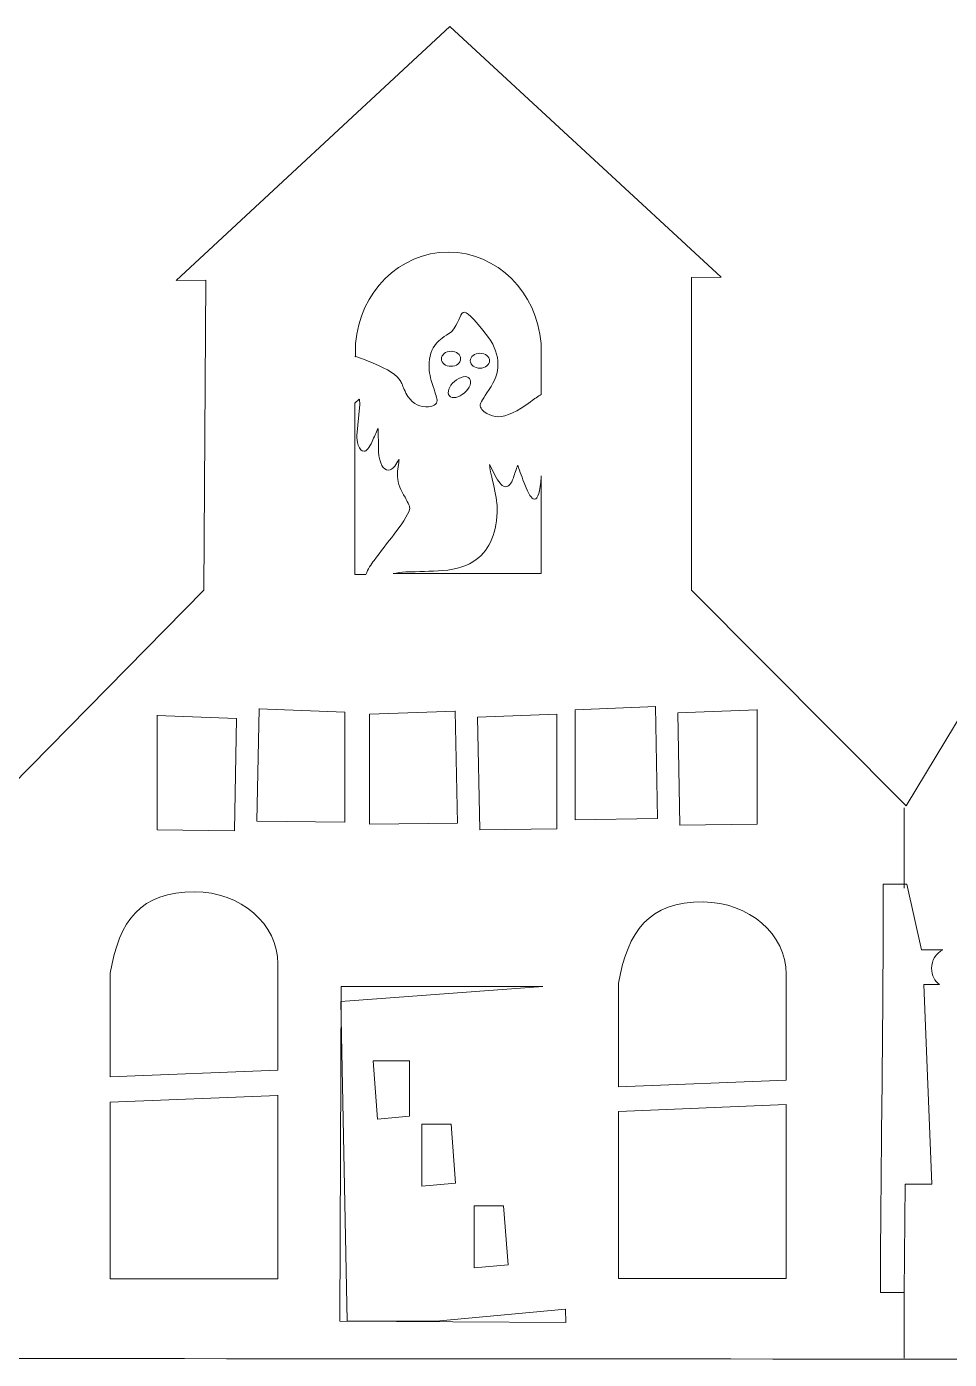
# Model space of a CAD drawing. Header units: centimetres. Extents: x -13.7 to 12.4, y -11.7 to 14.3.
# Drawn here: x -4.67 to 4.08, y -11.71 to 0.92 of the extents above; entities that cross this region are included whole.
import ezdxf

# ---------------------------------------------------------------- set-up
doc = ezdxf.new("R2010")
doc.units = ezdxf.units.CM
doc.header["$MEASUREMENT"] = 0
doc.layers.add('Layer 1', color=7, linetype='Continuous')

msp = doc.modelspace()

# ---------------------------------------------------------------- linework, layer by layer
at = {"layer": 'Layer 1', "color": 250, "lineweight": 18}
for points, knots in [([(11.97356, -11.70686), (11.97356, -11.70686), (11.97356, -10.05078), (11.97356, -10.05078), (11.97356, -10.05078), (11.97356, -10.05078), (11.76528, -10.05078), (11.76528, -10.05078), (11.76528, -10.05078), (11.76528, -10.05078), (11.89228, -8.19404), (11.89228, -8.19404), (11.89228, -8.19404), (11.89228, -8.19404), (11.74242, -8.19404), (11.74242, -8.19404), (11.74242, -8.19404), (11.78814, -8.16102), (11.81862, -8.1026), (11.81862, -8.0391), (11.81862, -8.0391), (11.81862, -7.9756), (11.79068, -7.92226), (11.7475, -7.8867), (11.7475, -7.8867), (11.7475, -7.8867), (12.23772, -7.89178), (12.23772, -7.89178), (12.23772, -7.89178), (12.23772, -7.89178), (12.41298, -7.15772), (12.41298, -7.15772), (12.41298, -7.15772), (12.41298, -7.15772), (12.39774, -6.51764), (12.39774, -6.51764), (12.39774, -6.51764), (12.39774, -6.51764), (10.83818, -4.63042), (10.83818, -4.63042), (10.83818, -4.63042), (10.83818, -4.63042), (10.83818, -2.90576), (10.83818, -2.90576), (10.83818, -2.90576), (10.83818, -2.90576), (11.38174, -2.90576), (11.38174, -2.90576), (11.38174, -2.90576), (11.38174, -2.90576), (10.41908, -0.25908), (10.41908, -0.25908), (10.41908, -0.25908), (10.41908, -0.08382), (10.41908, 0.09144), (10.41908, 0.26416), (10.41908, 0.26416), (10.41908, 0.38608), (10.33018, 0.48514), (10.22096, 0.48514), (10.22096, 0.48514), (10.13968, 0.48514), (10.06856, 0.42926), (10.03808, 0.35052), (10.03808, 0.35052), (10.0076, 0.42926), (9.93648, 0.48514), (9.8552, 0.48514), (9.8552, 0.48514), (9.77138, 0.48514), (9.70026, 0.42926), (9.67232, 0.34798), (9.67232, 0.34798), (9.64184, 0.42926), (9.57072, 0.48514), (9.48944, 0.48514), (9.48944, 0.48514), (9.40816, 0.48514), (9.33704, 0.42926), (9.30656, 0.35052), (9.30656, 0.35052), (9.27608, 0.42926), (9.20496, 0.48514), (9.12368, 0.48514), (9.12368, 0.48514), (9.0424, 0.48514), (8.97128, 0.42926), (8.9408, 0.35052), (8.9408, 0.35052), (8.91032, 0.42926), (8.8392, 0.48514), (8.75792, 0.48514), (8.75792, 0.48514), (8.6741, 0.48514), (8.60298, 0.42926), (8.57504, 0.34798), (8.57504, 0.34798), (8.54456, 0.42926), (8.47344, 0.48514), (8.39216, 0.48514), (8.39216, 0.48514), (8.31088, 0.48514), (8.23976, 0.42926), (8.20928, 0.35052), (8.20928, 0.35052), (8.1788, 0.42926), (8.10768, 0.48514), (8.0264, 0.48514), (8.0264, 0.48514), (7.94512, 0.48514), (7.874, 0.42926), (7.84352, 0.35052), (7.84352, 0.35052), (7.81304, 0.42926), (7.74192, 0.48514), (7.66064, 0.48514), (7.66064, 0.48514), (7.57682, 0.48514), (7.5057, 0.42926), (7.47776, 0.34798), (7.47776, 0.34798), (7.44728, 0.42926), (7.37616, 0.48514), (7.29488, 0.48514), (7.29488, 0.48514), (7.2136, 0.48514), (7.14248, 0.42926), (7.112, 0.35052), (7.112, 0.35052), (7.08152, 0.42926), (7.0104, 0.48514), (6.92912, 0.48514), (6.92912, 0.48514), (6.84784, 0.48514), (6.77672, 0.42926), (6.74624, 0.35052), (6.74624, 0.35052), (6.71576, 0.42926), (6.64464, 0.48514), (6.56336, 0.48514), (6.56336, 0.48514), (6.47954, 0.48514), (6.40842, 0.42926), (6.38048, 0.34798), (6.38048, 0.34798), (6.35, 0.42926), (6.27888, 0.48514), (6.1976, 0.48514), (6.1976, 0.48514), (6.11632, 0.48514), (6.0452, 0.42926), (6.01472, 0.35052), (6.01472, 0.35052), (5.98424, 0.42926), (5.91312, 0.48514), (5.83184, 0.48514), (5.83184, 0.48514), (5.75056, 0.48514), (5.67944, 0.42926), (5.64896, 0.35052), (5.64896, 0.35052), (5.61848, 0.42926), (5.54736, 0.48514), (5.46608, 0.48514), (5.46608, 0.48514), (5.35686, 0.48514), (5.26796, 0.38608), (5.26796, 0.26416), (5.26796, 0.26416), (5.26796, 0.0889), (5.27304, -0.08382), (5.27304, -0.25908), (5.27304, -0.25908), (5.27304, -0.25908), (4.18592, -2.90576), (4.18592, -2.90576), (4.18592, -2.90576), (4.18592, -2.90576), (4.77774, -2.90576), (4.77774, -2.90576), (4.77774, -2.90576), (4.77774, -2.90576), (4.77774, -4.63042), (4.77774, -4.63042), (4.77774, -4.63042), (4.77774, -4.63042), (3.66776, -6.4643), (3.66776, -6.4643), (3.66776, -6.4643), (3.66776, -6.4643), (1.63322, -4.42214), (1.63322, -4.42214), (1.63322, -4.42214), (1.63322, -4.42214), (1.63322, -1.4605), (1.63322, -1.4605), (1.63322, -1.4605), (1.63322, -1.4605), (1.91516, -1.45796), (1.91516, -1.45796), (1.91516, -1.45796), (1.91516, -1.45796), (-0.65532, 0.91694), (-0.65532, 0.91694), (-0.65532, 0.91694), (-0.65532, 0.91694), (-3.2512, -1.48844), (-3.2512, -1.48844), (-3.2512, -1.48844), (-3.2512, -1.48844), (-2.96926, -1.4859), (-2.96926, -1.4859), (-2.96926, -1.4859), (-2.96926, -1.4859), (-2.98704, -4.42214), (-2.98704, -4.42214), (-2.98704, -4.42214), (-2.98704, -4.42214), (-5.00126, -6.4643), (-5.00126, -6.4643), (-5.00126, -6.4643), (-5.00126, -6.4643), (-5.24002, -3.53314), (-5.24002, -3.53314), (-5.24002, -3.53314), (-5.24002, -3.53314), (-6.21538, -2.4892), (-6.21538, -2.4892), (-6.21538, -2.4892), (-6.21538, -2.4892), (-6.21538, -1.16078), (-6.21538, -1.16078), (-6.21538, -1.16078), (-6.21538, -1.16078), (-6.08076, -1.16078), (-6.08076, -1.16078), (-6.08076, -1.16078), (-6.08076, -1.16078), (-6.08076, -0.74676), (-6.08076, -0.74676), (-6.08076, -0.74676), (-6.08076, -0.74676), (-6.21538, -0.74676), (-6.21538, -0.74676), (-6.21538, -0.74676), (-6.21538, -0.74676), (-6.21538, -0.51816), (-6.21538, -0.51816), (-6.21538, -0.51816), (-6.21538, -0.51816), (-7.39394, -0.51816), (-7.39394, -0.51816), (-7.39394, -0.51816), (-7.39394, -0.51816), (-7.39394, -0.74676), (-7.39394, -0.74676), (-7.39394, -0.74676), (-7.39394, -0.74676), (-7.56666, -0.74676), (-7.56666, -0.74676), (-7.56666, -0.74676), (-7.56666, -0.74676), (-7.56666, -1.04394), (-7.56666, -1.04394), (-7.56666, -1.04394), (-7.56666, -1.04394), (-8.51662, -0.02794), (-8.51662, -0.02794), (-8.51662, -0.02794), (-8.51662, -0.02794), (-8.509, 0.57912), (-8.509, 0.57912), (-8.509, 0.57912), (-8.509, 0.57912), (-10.26668, 0.57912), (-10.26668, 0.57912), (-10.26668, 0.57912), (-10.26668, 0.57912), (-10.2616, -0.0254), (-10.2616, -0.0254), (-10.2616, -0.0254), (-10.2616, -0.0254), (-13.50264, -3.58902), (-13.50264, -3.58902), (-13.50264, -3.58902), (-13.50264, -3.58902), (-13.72108, -6.97484), (-13.72108, -6.97484), (-13.72108, -6.97484), (-13.72108, -6.97484), (-13.53312, -11.69924), (-13.53312, -11.69924), (-13.53312, -11.69924), (-5.02666, -11.69924), (3.46202, -11.7094), (11.96594, -11.7094), (11.96594, -11.7094), (11.96594, -11.7094), (11.97356, -11.70686), (11.97356, -11.70686)], [0, 0, 0, 0, 0.01315789, 0.01315789, 0.01315789, 0.01315789, 0.02631579, 0.02631579, 0.02631579, 0.02631579, 0.03947368, 0.03947368, 0.03947368, 0.03947368, 0.05263158, 0.05263158, 0.05263158, 0.05263158, 0.06578947, 0.06578947, 0.06578947, 0.06578947, 0.07894737, 0.07894737, 0.07894737, 0.07894737, 0.09210526, 0.09210526, 0.09210526, 0.09210526, 0.10526316, 0.10526316, 0.10526316, 0.10526316, 0.11842105, 0.11842105, 0.11842105, 0.11842105, 0.13157895, 0.13157895, 0.13157895, 0.13157895, 0.14473684, 0.14473684, 0.14473684, 0.14473684, 0.15789474, 0.15789474, 0.15789474, 0.15789474, 0.17105263, 0.17105263, 0.17105263, 0.17105263, 0.18421053, 0.18421053, 0.18421053, 0.18421053, 0.19736842, 0.19736842, 0.19736842, 0.19736842, 0.21052632, 0.21052632, 0.21052632, 0.21052632, 0.22368421, 0.22368421, 0.22368421, 0.22368421, 0.23684211, 0.23684211, 0.23684211, 0.23684211, 0.25, 0.25, 0.25, 0.25, 0.26315789, 0.26315789, 0.26315789, 0.26315789, 0.27631579, 0.27631579, 0.27631579, 0.27631579, 0.28947368, 0.28947368, 0.28947368, 0.28947368, 0.30263158, 0.30263158, 0.30263158, 0.30263158, 0.31578947, 0.31578947, 0.31578947, 0.31578947, 0.32894737, 0.32894737, 0.32894737, 0.32894737, 0.34210526, 0.34210526, 0.34210526, 0.34210526, 0.35526316, 0.35526316, 0.35526316, 0.35526316, 0.36842105, 0.36842105, 0.36842105, 0.36842105, 0.38157895, 0.38157895, 0.38157895, 0.38157895, 0.39473684, 0.39473684, 0.39473684, 0.39473684, 0.40789474, 0.40789474, 0.40789474, 0.40789474, 0.42105263, 0.42105263, 0.42105263, 0.42105263, 0.43421053, 0.43421053, 0.43421053, 0.43421053, 0.44736842, 0.44736842, 0.44736842, 0.44736842, 0.46052632, 0.46052632, 0.46052632, 0.46052632, 0.47368421, 0.47368421, 0.47368421, 0.47368421, 0.48684211, 0.48684211, 0.48684211, 0.48684211, 0.5, 0.5, 0.5, 0.5, 0.51315789, 0.51315789, 0.51315789, 0.51315789, 0.52631579, 0.52631579, 0.52631579, 0.52631579, 0.53947368, 0.53947368, 0.53947368, 0.53947368, 0.55263158, 0.55263158, 0.55263158, 0.55263158, 0.56578947, 0.56578947, 0.56578947, 0.56578947, 0.57894737, 0.57894737, 0.57894737, 0.57894737, 0.59210526, 0.59210526, 0.59210526, 0.59210526, 0.60526316, 0.60526316, 0.60526316, 0.60526316, 0.61842105, 0.61842105, 0.61842105, 0.61842105, 0.63157895, 0.63157895, 0.63157895, 0.63157895, 0.64473684, 0.64473684, 0.64473684, 0.64473684, 0.65789474, 0.65789474, 0.65789474, 0.65789474, 0.67105263, 0.67105263, 0.67105263, 0.67105263, 0.68421053, 0.68421053, 0.68421053, 0.68421053, 0.69736842, 0.69736842, 0.69736842, 0.69736842, 0.71052632, 0.71052632, 0.71052632, 0.71052632, 0.72368421, 0.72368421, 0.72368421, 0.72368421, 0.73684211, 0.73684211, 0.73684211, 0.73684211, 0.75, 0.75, 0.75, 0.75, 0.76315789, 0.76315789, 0.76315789, 0.76315789, 0.77631579, 0.77631579, 0.77631579, 0.77631579, 0.78947368, 0.78947368, 0.78947368, 0.78947368, 0.80263158, 0.80263158, 0.80263158, 0.80263158, 0.81578947, 0.81578947, 0.81578947, 0.81578947, 0.82894737, 0.82894737, 0.82894737, 0.82894737, 0.84210526, 0.84210526, 0.84210526, 0.84210526, 0.85526316, 0.85526316, 0.85526316, 0.85526316, 0.86842105, 0.86842105, 0.86842105, 0.86842105, 0.88157895, 0.88157895, 0.88157895, 0.88157895, 0.89473684, 0.89473684, 0.89473684, 0.89473684, 0.90789474, 0.90789474, 0.90789474, 0.90789474, 0.92105263, 0.92105263, 0.92105263, 0.92105263, 0.93421053, 0.93421053, 0.93421053, 0.93421053, 0.94736842, 0.94736842, 0.94736842, 0.94736842, 0.96052632, 0.96052632, 0.96052632, 0.96052632, 0.97368421, 0.97368421, 0.97368421, 0.97368421, 1, 1, 1, 1]), ([(-1.55702, -2.20726), (-1.50622, -2.21996), (-1.4478, -2.24282), (-1.38176, -2.27076), (-1.38176, -2.27076), (-1.2446, -2.32918), (-1.1557, -2.38506), (-1.12014, -2.44348), (-1.12014, -2.44348), (-1.10998, -2.46888), (-1.09474, -2.50698), (-1.07188, -2.55524), (-1.07188, -2.55524), (-1.02362, -2.6416), (-0.96266, -2.68478), (-0.88392, -2.68478), (-0.88392, -2.68478), (-0.8128, -2.68478), (-0.77724, -2.66446), (-0.77724, -2.62382), (-0.77724, -2.62382), (-0.77724, -2.61112), (-0.78994, -2.56794), (-0.81534, -2.49174), (-0.81534, -2.49174), (-0.84074, -2.41554), (-0.85344, -2.35204), (-0.85344, -2.2987), (-0.85344, -2.2987), (-0.85344, -2.20726), (-0.83058, -2.13614), (-0.78232, -2.0828), (-0.78232, -2.0828), (-0.75946, -2.05232), (-0.7112, -2.01676), (-0.64008, -1.97358), (-0.64008, -1.97358), (-0.50546, -1.82118), (-0.59944, -1.62306), (-0.28956, -2.02946), (-0.28956, -2.02946), (-0.2286, -2.11074), (-0.20066, -2.1971), (-0.20066, -2.28092), (-0.20066, -2.28092), (-0.20066, -2.3622), (-0.2286, -2.44094), (-0.28448, -2.52222), (-0.28448, -2.52222), (-0.34036, -2.6035), (-0.3683, -2.64922), (-0.3683, -2.66192), (-0.3683, -2.66192), (-0.3683, -2.69748), (-0.34798, -2.72542), (-0.3048, -2.74828), (-0.3048, -2.74828), (-0.26924, -2.7686), (-0.23368, -2.77876), (-0.19558, -2.77876), (-0.19558, -2.77876), (-0.11938, -2.77876), (-0.01778, -2.7305), (0.10922, -2.63652), (0.10922, -2.63652), (0.14478, -2.60858), (0.1778, -2.58572), (0.21082, -2.56794), (0.21082, -2.56794), (0.21082, -2.56794), (0.21082, -2.08534), (0.21082, -2.08534), (0.21082, -2.08534), (0.21082, -2.08534), (0.20828, -2.08534), (0.20828, -2.08534), (0.20828, -2.08534), (0.17018, -1.6002), (-0.20828, -1.2192), (-0.67056, -1.2192), (-0.67056, -1.2192), (-1.13284, -1.2192), (-1.5113, -1.6002), (-1.5494, -2.08534), (-1.5494, -2.08534), (-1.5494, -2.08534), (-1.55194, -2.08534), (-1.55194, -2.08534), (-1.55194, -2.08534), (-1.55194, -2.08534), (-1.55194, -2.16408), (-1.55194, -2.16408), (-1.55194, -2.16408), (-1.55194, -2.16408), (-1.55194, -2.21234), (-1.55194, -2.21234), (-1.55194, -2.21234), (-1.55194, -2.21234), (-1.55702, -2.20726), (-1.55702, -2.20726)], [0, 0, 0, 0, 0.03846154, 0.03846154, 0.03846154, 0.03846154, 0.07692308, 0.07692308, 0.07692308, 0.07692308, 0.11538462, 0.11538462, 0.11538462, 0.11538462, 0.15384615, 0.15384615, 0.15384615, 0.15384615, 0.19230769, 0.19230769, 0.19230769, 0.19230769, 0.23076923, 0.23076923, 0.23076923, 0.23076923, 0.26923077, 0.26923077, 0.26923077, 0.26923077, 0.30769231, 0.30769231, 0.30769231, 0.30769231, 0.34615385, 0.34615385, 0.34615385, 0.34615385, 0.38461538, 0.38461538, 0.38461538, 0.38461538, 0.42307692, 0.42307692, 0.42307692, 0.42307692, 0.46153846, 0.46153846, 0.46153846, 0.46153846, 0.5, 0.5, 0.5, 0.5, 0.53846154, 0.53846154, 0.53846154, 0.53846154, 0.57692308, 0.57692308, 0.57692308, 0.57692308, 0.61538462, 0.61538462, 0.61538462, 0.61538462, 0.65384615, 0.65384615, 0.65384615, 0.65384615, 0.69230769, 0.69230769, 0.69230769, 0.69230769, 0.73076923, 0.73076923, 0.73076923, 0.73076923, 0.76923077, 0.76923077, 0.76923077, 0.76923077, 0.80769231, 0.80769231, 0.80769231, 0.80769231, 0.84615385, 0.84615385, 0.84615385, 0.84615385, 0.88461538, 0.88461538, 0.88461538, 0.88461538, 0.92307692, 0.92307692, 0.92307692, 0.92307692, 1, 1, 1, 1]), ([(-0.64516, -2.159), (-0.59436, -2.159), (-0.55372, -2.18948), (-0.55372, -2.23012), (-0.55372, -2.23012), (-0.55372, -2.26822), (-0.59436, -2.30124), (-0.64516, -2.30124), (-0.64516, -2.30124), (-0.69596, -2.30124), (-0.7366, -2.27076), (-0.7366, -2.23012), (-0.7366, -2.23012), (-0.7366, -2.19202), (-0.69596, -2.159), (-0.64516, -2.159)], [0, 0, 0, 0, 0.2, 0.2, 0.2, 0.2, 0.4, 0.4, 0.4, 0.4, 0.6, 0.6, 0.6, 0.6, 1, 1, 1, 1]), ([(-0.37084, -2.17678), (-0.32004, -2.17678), (-0.2794, -2.20726), (-0.2794, -2.2479), (-0.2794, -2.2479), (-0.2794, -2.286), (-0.32004, -2.31902), (-0.37084, -2.31902), (-0.37084, -2.31902), (-0.42164, -2.31902), (-0.46228, -2.28854), (-0.46228, -2.2479), (-0.46228, -2.2479), (-0.46228, -2.2098), (-0.42164, -2.17678), (-0.37084, -2.17678)], [0, 0, 0, 0, 0.2, 0.2, 0.2, 0.2, 0.4, 0.4, 0.4, 0.4, 0.6, 0.6, 0.6, 0.6, 1, 1, 1, 1]), ([(-0.4699, -2.41554), (-0.4445, -2.44602), (-0.46482, -2.50698), (-0.51816, -2.5527), (-0.51816, -2.5527), (-0.5715, -2.59842), (-0.635, -2.61112), (-0.6604, -2.58064), (-0.6604, -2.58064), (-0.6858, -2.55016), (-0.66548, -2.4892), (-0.61214, -2.44348), (-0.61214, -2.44348), (-0.5588, -2.39776), (-0.4953, -2.38506), (-0.4699, -2.41554)], [0, 0, 0, 0, 0.2, 0.2, 0.2, 0.2, 0.4, 0.4, 0.4, 0.4, 0.6, 0.6, 0.6, 0.6, 1, 1, 1, 1]), ([(-1.45288, -4.27228), (-1.43002, -4.22402), (-1.40462, -4.1783), (-1.37414, -4.1402), (-1.37414, -4.1402), (-1.31064, -4.05638), (-1.24714, -3.97256), (-1.18364, -3.89128), (-1.18364, -3.89128), (-1.08458, -3.76174), (-1.03632, -3.67792), (-1.03632, -3.6449), (-1.03632, -3.6449), (-1.03632, -3.62458), (-1.05664, -3.5814), (-1.09474, -3.5179), (-1.09474, -3.5179), (-1.13284, -3.4544), (-1.15316, -3.38836), (-1.15316, -3.31724), (-1.15316, -3.31724), (-1.15316, -3.30454), (-1.15062, -3.28422), (-1.14554, -3.25374), (-1.14554, -3.25374), (-1.14046, -3.22326), (-1.13792, -3.20294), (-1.13792, -3.1877), (-1.13792, -3.1877), (-1.13792, -3.1877), (-1.13792, -3.18262), (-1.13792, -3.18262), (-1.13792, -3.18262), (-1.15316, -3.20294), (-1.16586, -3.2258), (-1.17856, -3.24612), (-1.17856, -3.24612), (-1.19888, -3.27152), (-1.21666, -3.28422), (-1.23698, -3.28422), (-1.23698, -3.28422), (-1.29032, -3.28422), (-1.3208, -3.2258), (-1.3335, -3.10896), (-1.3335, -3.10896), (-1.3335, -3.0353), (-1.3335, -2.96164), (-1.33604, -2.89052), (-1.33604, -2.89052), (-1.35636, -2.93116), (-1.37414, -2.9718), (-1.39192, -3.01498), (-1.39192, -3.01498), (-1.4224, -3.07594), (-1.4478, -3.10642), (-1.46812, -3.10642), (-1.46812, -3.10642), (-1.49352, -3.10642), (-1.5113, -3.0861), (-1.524, -3.048), (-1.524, -3.048), (-1.5367, -3.01498), (-1.53924, -2.9845), (-1.5367, -2.95656), (-1.5367, -2.95656), (-1.5367, -2.95656), (-1.50876, -2.66192), (-1.50876, -2.66192), (-1.50876, -2.66192), (-1.50876, -2.65176), (-1.5113, -2.63906), (-1.51384, -2.6162), (-1.51384, -2.6162), (-1.51384, -2.6162), (-1.51638, -2.61112), (-1.51638, -2.61112), (-1.51638, -2.61112), (-1.51638, -2.61112), (-1.55702, -2.65176), (-1.55702, -2.65176), (-1.55702, -2.65176), (-1.55702, -2.65176), (-1.55702, -4.27482), (-1.55702, -4.27482), (-1.55702, -4.27482), (-1.55702, -4.27482), (-1.45288, -4.27482), (-1.45288, -4.27482), (-1.45288, -4.27482), (-1.45288, -4.27482), (-1.45288, -4.27228), (-1.45288, -4.27228)], [0, 0, 0, 0, 0.04166667, 0.04166667, 0.04166667, 0.04166667, 0.08333333, 0.08333333, 0.08333333, 0.08333333, 0.125, 0.125, 0.125, 0.125, 0.16666667, 0.16666667, 0.16666667, 0.16666667, 0.20833333, 0.20833333, 0.20833333, 0.20833333, 0.25, 0.25, 0.25, 0.25, 0.29166667, 0.29166667, 0.29166667, 0.29166667, 0.33333333, 0.33333333, 0.33333333, 0.33333333, 0.375, 0.375, 0.375, 0.375, 0.41666667, 0.41666667, 0.41666667, 0.41666667, 0.45833333, 0.45833333, 0.45833333, 0.45833333, 0.5, 0.5, 0.5, 0.5, 0.54166667, 0.54166667, 0.54166667, 0.54166667, 0.58333333, 0.58333333, 0.58333333, 0.58333333, 0.625, 0.625, 0.625, 0.625, 0.66666667, 0.66666667, 0.66666667, 0.66666667, 0.70833333, 0.70833333, 0.70833333, 0.70833333, 0.75, 0.75, 0.75, 0.75, 0.79166667, 0.79166667, 0.79166667, 0.79166667, 0.83333333, 0.83333333, 0.83333333, 0.83333333, 0.875, 0.875, 0.875, 0.875, 0.91666667, 0.91666667, 0.91666667, 0.91666667, 1, 1, 1, 1]), ([(0.20828, -3.34772), (0.20066, -3.48996), (0.18034, -3.55854), (0.14478, -3.55854), (0.14478, -3.55854), (0.11938, -3.55854), (0.0889, -3.51282), (0.05334, -3.42138), (0.05334, -3.42138), (0.03048, -3.36042), (0.00762, -3.29946), (-0.0127, -3.2385), (-0.0127, -3.2385), (-0.02794, -3.2766), (-0.04064, -3.31724), (-0.05334, -3.35788), (-0.05334, -3.35788), (-0.07366, -3.41376), (-0.09906, -3.4417), (-0.12954, -3.4417), (-0.12954, -3.4417), (-0.15494, -3.4417), (-0.18288, -3.41376), (-0.2159, -3.35534), (-0.2159, -3.35534), (-0.2159, -3.35534), (-0.2794, -3.23088), (-0.2794, -3.23088), (-0.2794, -3.23088), (-0.2794, -3.23088), (-0.2794, -3.2385), (-0.2794, -3.2385), (-0.2794, -3.2385), (-0.2794, -3.2639), (-0.2667, -3.32232), (-0.24384, -3.4163), (-0.24384, -3.4163), (-0.22098, -3.51028), (-0.20828, -3.58648), (-0.20828, -3.64236), (-0.20828, -3.64236), (-0.20828, -3.87096), (-0.27432, -4.03352), (-0.4064, -4.13258), (-0.4064, -4.13258), (-0.48514, -4.191), (-0.58928, -4.22402), (-0.7239, -4.23672), (-0.7239, -4.23672), (-0.84074, -4.2418), (-0.95504, -4.24688), (-1.07188, -4.24942), (-1.07188, -4.24942), (-1.11506, -4.25196), (-1.1557, -4.25704), (-1.1938, -4.26466), (-1.1938, -4.26466), (-1.1938, -4.26466), (0.20828, -4.26466), (0.20828, -4.26466), (0.20828, -4.26466), (0.20828, -4.26466), (0.20828, -3.3401), (0.20828, -3.3401), (0.20828, -3.3401), (0.20828, -3.3401), (0.20828, -3.34772), (0.20828, -3.34772)], [0, 0, 0, 0, 0.05555556, 0.05555556, 0.05555556, 0.05555556, 0.11111111, 0.11111111, 0.11111111, 0.11111111, 0.16666667, 0.16666667, 0.16666667, 0.16666667, 0.22222222, 0.22222222, 0.22222222, 0.22222222, 0.27777778, 0.27777778, 0.27777778, 0.27777778, 0.33333333, 0.33333333, 0.33333333, 0.33333333, 0.38888889, 0.38888889, 0.38888889, 0.38888889, 0.44444444, 0.44444444, 0.44444444, 0.44444444, 0.5, 0.5, 0.5, 0.5, 0.55555556, 0.55555556, 0.55555556, 0.55555556, 0.61111111, 0.61111111, 0.61111111, 0.61111111, 0.66666667, 0.66666667, 0.66666667, 0.66666667, 0.72222222, 0.72222222, 0.72222222, 0.72222222, 0.77777778, 0.77777778, 0.77777778, 0.77777778, 0.83333333, 0.83333333, 0.83333333, 0.83333333, 0.88888889, 0.88888889, 0.88888889, 0.88888889, 1, 1, 1, 1]), ([(-2.46634, -5.54736), (-2.46634, -5.54736), (-1.651, -5.57784), (-1.651, -5.57784), (-1.651, -5.57784), (-1.651, -5.57784), (-1.651, -6.61924), (-1.651, -6.61924), (-1.651, -6.61924), (-1.651, -6.61924), (-2.48412, -6.60908), (-2.48412, -6.60908), (-2.48412, -6.60908), (-2.48412, -6.60908), (-2.4638, -5.54736), (-2.4638, -5.54736), (-2.4638, -5.54736), (-2.4638, -5.54736), (-2.46634, -5.54736), (-2.46634, -5.54736)], [0, 0, 0, 0, 0.16666667, 0.16666667, 0.16666667, 0.16666667, 0.33333333, 0.33333333, 0.33333333, 0.33333333, 0.5, 0.5, 0.5, 0.5, 0.66666667, 0.66666667, 0.66666667, 0.66666667, 1, 1, 1, 1]), ([(1.2954, -5.5245), (1.2954, -5.5245), (0.53086, -5.55498), (0.53086, -5.55498), (0.53086, -5.55498), (0.53086, -5.55498), (0.53086, -6.59638), (0.53086, -6.59638), (0.53086, -6.59638), (0.53086, -6.59638), (1.31318, -6.58622), (1.31318, -6.58622), (1.31318, -6.58622), (1.31318, -6.58622), (1.29286, -5.5245), (1.29286, -5.5245), (1.29286, -5.5245), (1.29286, -5.5245), (1.2954, -5.5245), (1.2954, -5.5245)], [0, 0, 0, 0, 0.16666667, 0.16666667, 0.16666667, 0.16666667, 0.33333333, 0.33333333, 0.33333333, 0.33333333, 0.5, 0.5, 0.5, 0.5, 0.66666667, 0.66666667, 0.66666667, 0.66666667, 1, 1, 1, 1]), ([(2.25552, -5.55498), (2.25552, -5.55498), (1.50368, -5.58292), (1.50368, -5.58292), (1.50368, -5.58292), (1.50368, -5.58292), (1.524, -6.64972), (1.524, -6.64972), (1.524, -6.64972), (1.524, -6.64972), (2.25552, -6.63956), (2.25552, -6.63956), (2.25552, -6.63956), (2.25552, -6.63956), (2.25552, -5.55244), (2.25552, -5.55244), (2.25552, -5.55244), (2.25552, -5.55244), (2.25552, -5.55498), (2.25552, -5.55498)], [0, 0, 0, 0, 0.16666667, 0.16666667, 0.16666667, 0.16666667, 0.33333333, 0.33333333, 0.33333333, 0.33333333, 0.5, 0.5, 0.5, 0.5, 0.66666667, 0.66666667, 0.66666667, 0.66666667, 1, 1, 1, 1]), ([(-3.429, -5.60832), (-3.429, -5.60832), (-2.67716, -5.63626), (-2.67716, -5.63626), (-2.67716, -5.63626), (-2.67716, -5.63626), (-2.69748, -6.70306), (-2.69748, -6.70306), (-2.69748, -6.70306), (-2.69748, -6.70306), (-3.429, -6.6929), (-3.429, -6.6929), (-3.429, -6.6929), (-3.429, -6.6929), (-3.429, -5.60578), (-3.429, -5.60578), (-3.429, -5.60578), (-3.429, -5.60578), (-3.429, -5.60832), (-3.429, -5.60832)], [0, 0, 0, 0, 0.16666667, 0.16666667, 0.16666667, 0.16666667, 0.33333333, 0.33333333, 0.33333333, 0.33333333, 0.5, 0.5, 0.5, 0.5, 0.66666667, 0.66666667, 0.66666667, 0.66666667, 1, 1, 1, 1]), ([(-0.60198, -5.56768), (-0.60198, -5.56768), (-1.41732, -5.59816), (-1.41732, -5.59816), (-1.41732, -5.59816), (-1.41732, -5.59816), (-1.41732, -6.63956), (-1.41732, -6.63956), (-1.41732, -6.63956), (-1.41732, -6.63956), (-0.5842, -6.6294), (-0.5842, -6.6294), (-0.5842, -6.6294), (-0.5842, -6.6294), (-0.60452, -5.56768), (-0.60452, -5.56768), (-0.60452, -5.56768), (-0.60452, -5.56768), (-0.60198, -5.56768), (-0.60198, -5.56768)], [0, 0, 0, 0, 0.16666667, 0.16666667, 0.16666667, 0.16666667, 0.33333333, 0.33333333, 0.33333333, 0.33333333, 0.5, 0.5, 0.5, 0.5, 0.66666667, 0.66666667, 0.66666667, 0.66666667, 1, 1, 1, 1]), ([(0.35814, -5.59816), (0.35814, -5.59816), (-0.3937, -5.6261), (-0.3937, -5.6261), (-0.3937, -5.6261), (-0.3937, -5.6261), (-0.37338, -6.6929), (-0.37338, -6.6929), (-0.37338, -6.6929), (-0.37338, -6.6929), (0.35814, -6.68274), (0.35814, -6.68274), (0.35814, -6.68274), (0.35814, -6.68274), (0.35814, -5.59562), (0.35814, -5.59562), (0.35814, -5.59562), (0.35814, -5.59562), (0.35814, -5.59816), (0.35814, -5.59816)], [0, 0, 0, 0, 0.16666667, 0.16666667, 0.16666667, 0.16666667, 0.33333333, 0.33333333, 0.33333333, 0.33333333, 0.5, 0.5, 0.5, 0.5, 0.66666667, 0.66666667, 0.66666667, 0.66666667, 1, 1, 1, 1]), ([(-3.87604, -9.03224), (-3.87604, -9.03224), (-2.286, -8.96874), (-2.286, -8.96874), (-2.286, -8.96874), (-2.286, -8.96874), (-2.286, -7.9629), (-2.286, -7.9629), (-2.286, -7.9629), (-2.286, -7.58698), (-2.63906, -7.27964), (-3.0734, -7.27964), (-3.0734, -7.27964), (-3.59156, -7.27964), (-3.78714, -7.55142), (-3.87604, -8.04926), (-3.87604, -8.04926), (-3.87604, -8.04926), (-3.87604, -9.03224), (-3.87604, -9.03224)], [0, 0, 0, 0, 0.16666667, 0.16666667, 0.16666667, 0.16666667, 0.33333333, 0.33333333, 0.33333333, 0.33333333, 0.5, 0.5, 0.5, 0.5, 0.66666667, 0.66666667, 0.66666667, 0.66666667, 1, 1, 1, 1]), ([(3.64998, -11.07694), (3.64998, -11.07694), (3.42392, -11.07694), (3.42392, -11.07694), (3.42392, -11.07694), (3.429, -9.7282), (3.45186, -8.55726), (3.45186, -7.20852), (3.45186, -7.20852), (3.45186, -7.20852), (3.67538, -7.20598), (3.67538, -7.20598), (3.67538, -7.20598), (3.67538, -7.20598), (3.81508, -7.83082), (3.81508, -7.83082), (3.81508, -7.83082), (3.81508, -7.83082), (4.01574, -7.83082), (4.01574, -7.83082), (4.01574, -7.83082), (3.95224, -7.85876), (3.90906, -7.93242), (3.90906, -8.00354), (3.90906, -8.00354), (3.90906, -8.07466), (3.93954, -8.12546), (3.98526, -8.15848), (3.98526, -8.15848), (3.98526, -8.15848), (3.8354, -8.15848), (3.8354, -8.15848), (3.8354, -8.15848), (3.8354, -8.15848), (3.9116, -10.04824), (3.9116, -10.04824), (3.9116, -10.04824), (3.9116, -10.04824), (3.6576, -10.04824), (3.6576, -10.04824), (3.6576, -10.04824), (3.6576, -10.04824), (3.64998, -11.0744), (3.64998, -11.0744), (3.64998, -11.0744), (3.64998, -11.0744), (3.64998, -11.07694), (3.64998, -11.07694)], [0, 0, 0, 0, 0.07692308, 0.07692308, 0.07692308, 0.07692308, 0.15384615, 0.15384615, 0.15384615, 0.15384615, 0.23076923, 0.23076923, 0.23076923, 0.23076923, 0.30769231, 0.30769231, 0.30769231, 0.30769231, 0.38461538, 0.38461538, 0.38461538, 0.38461538, 0.46153846, 0.46153846, 0.46153846, 0.46153846, 0.53846154, 0.53846154, 0.53846154, 0.53846154, 0.61538462, 0.61538462, 0.61538462, 0.61538462, 0.69230769, 0.69230769, 0.69230769, 0.69230769, 0.76923077, 0.76923077, 0.76923077, 0.76923077, 0.84615385, 0.84615385, 0.84615385, 0.84615385, 1, 1, 1, 1]), ([(0.94234, -9.12876), (0.94234, -9.12876), (2.53238, -9.06526), (2.53238, -9.06526), (2.53238, -9.06526), (2.53238, -9.06526), (2.53238, -8.05942), (2.53238, -8.05942), (2.53238, -8.05942), (2.53238, -7.6835), (2.17932, -7.37616), (1.74498, -7.37616), (1.74498, -7.37616), (1.22682, -7.37616), (1.03124, -7.64794), (0.94234, -8.14578), (0.94234, -8.14578), (0.94234, -8.14578), (0.94234, -9.12876), (0.94234, -9.12876)], [0, 0, 0, 0, 0.16666667, 0.16666667, 0.16666667, 0.16666667, 0.33333333, 0.33333333, 0.33333333, 0.33333333, 0.5, 0.5, 0.5, 0.5, 0.66666667, 0.66666667, 0.66666667, 0.66666667, 1, 1, 1, 1]), ([(-1.68656, -8.17626), (-1.68656, -8.17626), (0.22606, -8.17626), (0.22606, -8.17626), (0.22606, -8.17626), (0.22606, -8.17626), (-1.6891, -8.3185), (-1.6891, -8.3185), (-1.6891, -8.3185), (-1.6891, -8.3185), (-1.63068, -11.34618), (-1.63068, -11.34618), (-1.63068, -11.34618), (-1.63068, -11.34618), (-0.78486, -11.34872), (-0.78486, -11.34872), (-0.78486, -11.34872), (-0.78486, -11.34872), (0.43942, -11.23442), (0.43942, -11.23442), (0.43942, -11.23442), (0.43942, -11.23442), (0.44196, -11.35888), (0.44196, -11.35888), (0.44196, -11.35888), (0.44196, -11.35888), (-1.69926, -11.34618), (-1.69926, -11.34618), (-1.69926, -11.34618), (-1.69926, -11.34618), (-1.68656, -8.17626), (-1.68656, -8.17626)], [0, 0, 0, 0, 0.11111111, 0.11111111, 0.11111111, 0.11111111, 0.22222222, 0.22222222, 0.22222222, 0.22222222, 0.33333333, 0.33333333, 0.33333333, 0.33333333, 0.44444444, 0.44444444, 0.44444444, 0.44444444, 0.55555556, 0.55555556, 0.55555556, 0.55555556, 0.66666667, 0.66666667, 0.66666667, 0.66666667, 0.77777778, 0.77777778, 0.77777778, 0.77777778, 1, 1, 1, 1]), ([(-1.03632, -8.88238), (-1.03632, -8.88238), (-1.38176, -8.88238), (-1.38176, -8.88238), (-1.38176, -8.88238), (-1.38176, -8.88238), (-1.34112, -9.43356), (-1.34112, -9.43356), (-1.34112, -9.43356), (-1.34112, -9.43356), (-1.03886, -9.40562), (-1.03886, -9.40562), (-1.03886, -9.40562), (-1.03886, -9.40562), (-1.03886, -8.87984), (-1.03886, -8.87984), (-1.03886, -8.87984), (-1.03886, -8.87984), (-1.03632, -8.88238), (-1.03632, -8.88238)], [0, 0, 0, 0, 0.16666667, 0.16666667, 0.16666667, 0.16666667, 0.33333333, 0.33333333, 0.33333333, 0.33333333, 0.5, 0.5, 0.5, 0.5, 0.66666667, 0.66666667, 0.66666667, 0.66666667, 1, 1, 1, 1]), ([(-2.286, -9.2075), (-2.286, -9.2075), (-2.286, -10.9474), (-2.286, -10.9474), (-2.286, -10.9474), (-2.286, -10.9474), (-3.87604, -10.9474), (-3.87604, -10.9474), (-3.87604, -10.9474), (-3.87604, -10.9474), (-3.87604, -9.27354), (-3.87604, -9.27354), (-3.87604, -9.27354), (-3.87604, -9.27354), (-2.286, -9.21004), (-2.286, -9.21004), (-2.286, -9.21004), (-2.286, -9.21004), (-2.286, -9.2075), (-2.286, -9.2075)], [0, 0, 0, 0, 0.16666667, 0.16666667, 0.16666667, 0.16666667, 0.33333333, 0.33333333, 0.33333333, 0.33333333, 0.5, 0.5, 0.5, 0.5, 0.66666667, 0.66666667, 0.66666667, 0.66666667, 1, 1, 1, 1]), ([(2.53238, -9.2964), (2.53238, -9.2964), (2.53238, -10.94486), (2.53238, -10.94486), (2.53238, -10.94486), (2.53238, -10.94486), (0.94234, -10.94486), (0.94234, -10.94486), (0.94234, -10.94486), (0.94234, -10.94486), (0.94234, -9.3599), (0.94234, -9.3599), (0.94234, -9.3599), (0.94234, -9.3599), (2.53238, -9.2964), (2.53238, -9.2964)], [0, 0, 0, 0, 0.2, 0.2, 0.2, 0.2, 0.4, 0.4, 0.4, 0.4, 0.6, 0.6, 0.6, 0.6, 1, 1, 1, 1]), ([(-0.64516, -9.48182), (-0.64516, -9.48182), (-0.92202, -9.48182), (-0.92202, -9.48182), (-0.92202, -9.48182), (-0.92202, -9.48182), (-0.92202, -10.06856), (-0.92202, -10.06856), (-0.92202, -10.06856), (-0.92202, -10.06856), (-0.60198, -10.04062), (-0.60198, -10.04062), (-0.60198, -10.04062), (-0.60198, -10.04062), (-0.64516, -9.48182), (-0.64516, -9.48182)], [0, 0, 0, 0, 0.2, 0.2, 0.2, 0.2, 0.4, 0.4, 0.4, 0.4, 0.6, 0.6, 0.6, 0.6, 1, 1, 1, 1]), ([(-0.14732, -10.25652), (-0.14732, -10.25652), (-0.42418, -10.25652), (-0.42418, -10.25652), (-0.42418, -10.25652), (-0.42418, -10.25652), (-0.42418, -10.84326), (-0.42418, -10.84326), (-0.42418, -10.84326), (-0.42418, -10.84326), (-0.10414, -10.81532), (-0.10414, -10.81532), (-0.10414, -10.81532), (-0.10414, -10.81532), (-0.14732, -10.25652), (-0.14732, -10.25652)], [0, 0, 0, 0, 0.2, 0.2, 0.2, 0.2, 0.4, 0.4, 0.4, 0.4, 0.6, 0.6, 0.6, 0.6, 1, 1, 1, 1])]:
    msp.add_open_spline(points, degree=3, knots=knots, dxfattribs=at)
at = {"layer": 'Layer 1', "color": 240, "lineweight": 18}
for points in [[(3.64998, -7.24662), (3.64998, -7.24662), (3.64998, -6.48462), (3.64998, -6.48462)], [(3.64998, -11.69924), (3.64998, -11.69924), (3.64998, -11.07694), (3.64998, -11.07694)]]:
    msp.add_open_spline(points, degree=3, dxfattribs=at)

doc.saveas('drawing.dxf')
